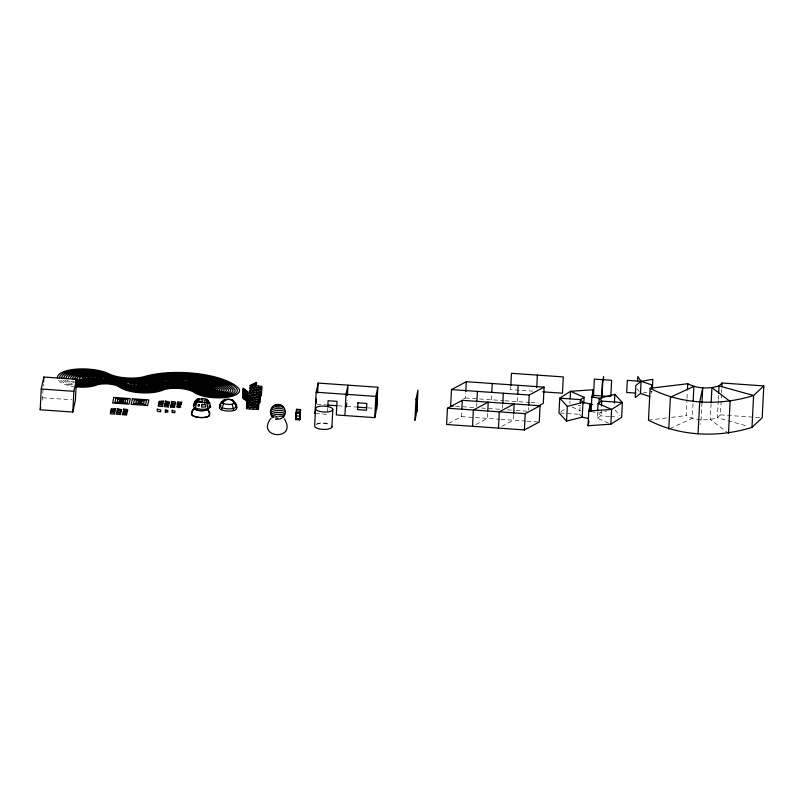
<?xml version="1.0" encoding="UTF-8"?>
<svg xmlns="http://www.w3.org/2000/svg" width="804" height="804" viewBox="0 0 804 804"><rect width="100%" height="100%" fill="white"/><g stroke="black" fill="none" stroke-linecap="round" stroke-linejoin="round"><path stroke-width="0.6" stroke-dasharray="4.02 3.01" d="M42.27 400.161L43.476 384.342M327.71 408.151L327.389 414.331L316.294 413.557M346.695 406.382L346.996 400.402M346.635 407.578L347.207 400.151M448.753 423.376L461.486 416.603L461.737 411.598M463.385 399.106L465.506 397.97L465.757 392.965M476.631 406.432L476.822 402.673M487.656 413.407L487.405 418.412L472.541 426.311M491.425 399.789L491.746 393.528M502.55 408.241L502.741 404.482M510.751 387.086L510.63 389.588L532.841 391.136M513.585 415.216L513.324 420.221L498.47 428.12M517.354 401.598L517.605 396.583M528.469 410.05L528.6 407.548M569.925 403.578L570.046 401.126M582.237 417.145L579.664 414.361L580.166 404.543M608.598 423.175L597.312 418.191L597.623 412.05M601.302 409.708L600.99 415.849L597.312 418.191M651.22 393.337L651.34 390.915M721.52 394.04L720.464 414.874L717.389 417.768C707.249 420.944 695.661 420.552 686.164 415.588L686.968 399.648M687.028 398.422L687.34 392.302M693.018 403.578L692.274 418.291L668.767 429.095M701.982 402.583L701.108 419.738L700.093 424.462M711.108 403.618L710.304 419.547L728.514 433.276M718.253 400.613L717.389 417.768L747.217 426.05M718.324 399.387L718.565 394.483M721.58 392.814L721.771 389.136M560.961 411.668L565.865 408.543M280.717 419.005L281.4 418.623M591.111 411.487L598.417 413.075L606.869 410.955M642.828 393.055L652.225 391.478M278.405 419.497L279.229 419.386M648.496 420.14L666.717 417.939M671.581 417.346L686.164 415.588M578.207 405.457L580.609 405.296M720.464 414.874L762.182 417.789M465.506 397.97L503.776 400.643M505.002 400.734L529.695 402.462M530.931 402.543L538.338 403.065M560.217 413.005L579.664 414.361M609.502 416.442L600.99 415.849L598.417 413.075M610.718 416.532L618.015 417.045M455.587 406.211L474.099 407.507M481.506 408.03L502.49 409.487M507.424 409.839L514.831 410.352M516.067 410.442L528.409 411.306M317.047 404.311L326.997 405.005M338.182 405.789L343.157 406.131M346.896 406.392L355.599 407.005M368.041 407.869L374.252 408.301M461.486 416.603L499.746 419.276M500.982 419.366L525.675 421.085M526.901 421.175L538.017 421.949M42.793 397.759L71.787 399.779M276.445 419.356A1.96 0.673 2.9 0 1 276.697 418.211A1.96 0.673 2.9 0 1 279.501 418.984A1.96 0.673 2.9 0 1 276.445 419.356L275.45 419.115A3.789 1.296 2.9 0 0 279.661 419.316A3.789 1.296 2.9 0 0 281.31 418.06M572.056 407.035L581.081 411.025M72.842 381.056L73.435 381.357A8.241 2.824 2.9 0 0 74.35 381.729M70.943 381.337L71.767 381.769A10.422 3.568 2.9 0 0 74.269 382.624M66.963 379.87L70.099 382.171A12.593 4.311 2.9 0 0 73.134 383.206M64.863 379.99L68.43 382.573A14.773 5.055 2.9 0 0 71.988 383.789M62.772 380.101L66.762 382.975A16.944 5.799 2.9 0 0 73.254 384.905M614.939 410.04L619.974 415.487M637.18 388.694L639.16 391.548M58.581 380.332A28.763 9.839 2.9 0 0 61.466 382.744A21.296 7.286 2.9 0 0 73.727 386.563M60.672 380.222A26.592 9.095 2.9 0 0 63.365 382.463L65.094 383.377A19.125 6.543 2.9 0 0 72.42 385.548M275.933 416.894A3.789 1.296 2.9 0 1 278.827 416.964M281.139 418.552A5.367 1.839 2.9 0 1 274.626 418.392M277.269 416.291A7.326 2.502 2.9 0 1 275.4 416.08M277.239 417.758A6.573 2.251 2.9 0 1 275.561 417.557M316.897 423.839A7.789 2.663 2.9 0 1 330.333 424.773M316.133 424.452A8.663 2.965 2.9 0 1 329.831 424.793"/><path stroke-width="1.21" d="M204.909 403.628L204.739 399.91L206.487 400.291L206.869 402.03M296.033 417.628L296.204 414.472L295.601 419.638L299.761 419.658L300.475 412.08L300.324 412.804L296.334 412.532L296.575 409.276L300.565 409.558L300.324 412.804M300.013 417.909L300.284 415.135M295.731 416.683L295.782 415.085L295.601 419.638L295.731 416.683L295.54 418.331L299.53 418.613L299.58 419.919L299.771 415.356L299.53 418.613L299.721 416.964M296.575 409.276L296.334 412.532M40.2 409.769L41.245 389.035L43.848 377.026L76.46 379.307L75.405 400.04L72.812 412.05L40.2 409.769L40.723 407.367M43.597 381.91L43.848 377.026M72.812 412.05L73.867 391.317L76.46 379.307M243.381 396.915L243.461 395.287M243.542 393.658L243.632 392.03M243.712 390.402L243.793 388.774M244.054 399.116L244.135 397.488M244.215 395.859L244.295 394.231M244.386 392.603L244.466 390.975M244.888 398.06L244.969 396.432M245.059 394.804L245.14 393.176M245.22 391.548L245.3 389.92M245.562 400.251L245.642 398.623M245.722 396.995L245.813 395.367M245.893 393.739L245.974 392.111M246.396 399.196L246.476 397.568M246.567 395.94L246.647 394.312M246.727 392.684L246.808 391.056M246.506 408.08L246.587 406.452M246.707 405.869L246.748 403.196M246.878 402.613L246.918 399.94M247.039 399.357L247.119 397.729M246.758 406.904L246.838 405.276M246.918 403.658L246.999 402.03M247.17 398.774L247.069 401.387L242.547 397.98L243.039 388.211L248.315 392.191L260.416 393.035L259.923 402.804L258.195 402.683M247.32 396.503L247.24 398.131L242.707 394.724M247.401 394.875L247.481 393.246M247.009 405.739L247.049 403.065M247.129 401.437L247.21 399.809L246.707 402.161L258.798 403.005M247.381 396.553L247.341 399.226L247.753 394.794L246.868 398.905L258.968 399.749L258.476 409.517L246.376 408.673L247.26 404.563M248.185 407.166L248.265 405.538M248.356 403.909L248.436 402.281M248.516 400.653L248.597 399.025M249.803 397.196L249.883 395.568M249.964 393.94L250.044 392.312M249.833 408.914L249.913 407.286M249.994 405.658L250.074 404.03M250.165 402.402L250.245 400.774M251.25 390.483L251.33 388.855M251.411 387.226L251.501 385.598M251.712 384.583L251.632 386.211L256.506 383.97M251.441 398.945L251.531 397.317M251.612 395.689L251.692 394.06M251.642 407.407L251.722 405.779M251.803 404.151L251.893 402.523M251.974 400.894L252.054 399.266M252.898 392.231L252.979 390.603M253.059 388.975L253.139 387.347M253.582 385.317L253.662 383.689M253.26 397.437L253.34 395.809M253.421 394.181L253.501 392.553M253.29 409.156L253.371 407.527M253.451 405.899L253.531 404.271M253.622 402.643L253.702 401.015M254.556 384.865L254.476 386.493L256.416 385.598L256.587 382.342L249.773 385.478L261.863 386.322L261.37 396.091M254.707 390.724L254.788 389.096M254.868 387.468L254.948 385.84M255.531 384.423L255.612 382.794M254.898 399.186L254.989 397.558M255.069 395.93L255.149 394.302M255.099 407.648L255.18 406.02M255.26 404.392L255.35 402.764M255.431 401.136L255.511 399.508M256.355 392.473L256.436 390.844M256.516 389.216L256.597 387.588M256.717 397.678L256.798 396.05M256.878 394.422L256.958 392.794M256.747 409.397L256.828 407.769M256.908 406.141L256.989 404.512M257.069 402.884L257.159 401.256M258.164 390.965L258.245 389.337M258.325 387.709L258.406 386.081M258.355 399.427L258.436 397.799M258.526 396.171L258.607 394.543M259.803 392.714L259.893 391.086M259.973 389.458L260.054 387.829M296.043 416.231L295.772 419.386L299.761 419.658L300.023 416.512M327.771 406.914L328.082 400.734L336.997 401.357L336.313 414.954L374.764 417.638L375.94 412.181L377.217 395.307L376.483 409.658L376.744 408.482L377.82 387.237L318.123 383.066L316.143 392.221L315.067 413.467L315.56 411.176M315.54 408.452L314.666 425.829A8.663 2.965 2.9 0 0 323.791 429.416A8.663 2.965 2.9 0 0 331.781 426.261M316.143 403.286L316.364 398.965M317.61 393.066L318.123 383.066M331.911 427.035L332.796 409.658A8.663 2.965 2.9 0 0 320.404 406.211A8.663 2.965 2.9 0 0 319.309 411.286A8.663 2.965 2.9 0 0 332.796 409.658M344.916 415.547L345.991 394.312L347.971 385.146L347.459 395.146M347.248 395.608L347.368 393.216L347.006 394.895M374.764 417.638L375.84 396.392L377.82 387.237M447.446 408.221L446.622 424.502L524.389 429.929L539.253 422.04L540.077 405.759L462.31 400.322L447.446 408.221L525.213 413.648L540.077 405.759M537.966 406.221L543.273 403.407L544.097 387.126L466.33 381.699L451.476 389.588L450.652 405.869L453.114 406.04M461.868 409.095L462.31 400.322M465.828 391.709L466.33 381.699M472.541 426.311L473.375 410.03L488.229 402.131L487.787 410.904M476.883 401.417L477.395 391.397M491.807 392.272L492.249 383.508M498.47 428.12L499.294 411.839L514.148 403.95L513.645 413.959M502.801 403.226L503.314 393.206M510.811 385.83L511.455 373.307L563.292 376.925L562.468 393.206L542.72 391.829M517.726 394.081L518.178 385.317M524.389 429.929L525.213 413.648M528.731 405.035L529.233 395.025L544.097 387.126M536.74 387.639L537.374 375.116M588.327 418.462L582.237 417.145L566.549 421.085L567.292 406.342L559.745 398.181L570.549 391.307L593.372 389.739L593 397.106M570.167 398.673L570.549 391.307L584.086 397.287L583.774 403.427M580.227 403.306L580.418 399.628L584.086 397.287M582.237 417.145L582.98 402.402L580.418 399.628L559.745 398.181L559.001 412.914L566.549 421.085M593.372 389.739L591.855 396.754L599.161 398.342L614.849 394.392L622.407 402.563L621.653 417.296L610.859 424.18L588.036 425.748L588.779 411.005L590.297 403.99L582.98 402.402L567.292 406.342M589.915 411.357L590.297 403.99M591.111 411.487L591.855 396.754M597.684 410.824L598.055 403.457L601.734 401.116L622.407 402.563L611.603 409.437L588.779 411.005M598.92 403.246L599.161 398.342L601.734 401.116L601.482 406.03M601.533 398.915L602.357 382.634L603.623 376.764L603.502 379.267M602.99 379.699L601.744 397.94M610.809 396.583L611.633 380.302L594.357 379.096L593.523 395.377L609.573 396.493M610.859 424.18L611.603 409.437L598.055 403.457M614.417 402.995L614.849 394.392M637.542 381.428L637.793 376.573L641.089 381.317L651.652 384.855L651.461 388.493M635.884 393.126L626.688 392.483L627.301 380.362L641.089 381.317L635.863 385.478L635.25 397.598L640.476 393.447L641.089 381.317L652.838 379.347L652.345 389.046M650.114 388.282L648.496 420.14C680.003 436.602 718.374 437.889 751.991 427.376L762.182 417.789L763.8 385.92L722.082 383.005L719.007 385.9C708.857 389.076 697.279 388.684 687.772 383.719L650.114 388.282C681.611 404.734 719.992 406.02 753.609 395.508L763.8 385.92M668.767 429.095L670.375 397.226L693.892 386.422L693.149 401.126M687.46 389.85L687.772 383.719M698.053 433.899L699.671 402.04L702.726 387.87L701.982 402.583M711.178 402.392L711.922 387.679L730.132 401.407L728.514 433.276M718.625 393.256L719.007 385.9L753.609 395.508L751.991 427.376M721.891 386.684L722.082 383.005M295.822 412.764L295.621 415.819L299.611 416.09L299.812 413.035L295.912 413.145M300.565 409.558L300.374 411.206L296.385 410.934M221.422 409.759L223.633 403.528M219.743 405.427L219.341 407.507A8.673 2.965 2.9 0 0 227.351 411.045A8.673 2.965 2.9 0 0 236.627 408.713L235.672 404.563L234.386 402.784A6.13 2.1 2.9 0 1 227.823 404.432A6.13 2.1 2.9 0 1 222.165 401.93L219.743 405.427A8.382 2.864 2.9 0 0 227.482 408.844A8.382 2.864 2.9 0 0 236.436 406.593M247.672 396.422L246.788 400.533L258.888 401.377M247.26 400.854L246.627 403.789L258.717 404.633M247.17 402.482L246.537 405.417L258.637 406.261M247.22 403.518L246.456 407.045L258.556 407.889M588.036 425.748L589.041 421.065M196.699 401.779L198.347 398.774L199.683 398.533L198.528 401.447L202.779 401.367L202.819 399.688L200.859 399.648L201.201 398.432A6.13 2.1 2.9 0 1 206.99 399.387L209.754 402.754L208.477 403.96L207.422 401.95L206.357 402.312A6.13 2.1 2.9 0 1 197.714 401.709L196.839 401.216L194.638 405.105A8.382 2.864 2.9 0 1 194.266 402.904L195.181 401.075L194.9 402.382L196.337 400.673A6.13 2.1 2.9 0 1 198.347 398.774M271.199 417.959C254.828 438.592 297.952 441.376 284.395 418.884M166.106 409.779L165.111 410.311L167.865 410.502L167.775 412.211L165.031 412.01L166.016 411.487M250.657 386.654L249.682 387.106L261.782 387.95M250.577 388.282L249.602 388.734L261.702 389.578M197.362 400.07L196.065 400.513L194.9 404.311A8.673 2.965 2.9 0 0 196.297 408.261A8.673 2.965 2.9 0 0 207.723 408.804L209.231 408.291L209.09 406.12L210.075 405.497L210.246 407.648L210.698 406.904L209.703 403.286M590.216 404.633L592.628 404.472M451.476 389.588L529.233 395.025M316.143 392.221L375.84 396.392M249.521 390.362L261.622 391.206M249.441 391.99L261.531 392.834M259.722 394.342L261.451 394.462M260.335 394.663L248.235 393.819L242.959 389.839M260.255 396.292L248.155 395.447L242.878 391.468M260.164 397.92L248.074 397.075L242.788 393.096M247.994 398.704L260.084 399.548M328.233 405.095L336.946 405.698M356.845 407.085L366.795 407.789M258.275 401.055L260.004 401.176M41.245 389.035L73.867 391.317M296.907 413.206L299.812 413.035M640.476 393.447L649.863 396.583M215.462 389.558L211.472 387.327A42.833 14.653 2.9 0 0 194.638 382.091L187.955 381.016L191.985 381.387A32.864 11.236 2.9 0 1 213.321 387.749L215.522 389.548M242.627 396.352L247.15 399.759M232.276 404.131L233.642 410.613M57.446 377.84A28.763 9.839 2.9 0 1 76.601 369.096A28.763 9.839 2.9 0 1 109.093 373.9A23.979 8.201 2.9 0 0 145.011 376.413A56.803 19.427 2.9 0 1 238.054 387.719A24.07 8.231 2.9 0 1 225.321 397.518A24.07 8.231 2.9 0 1 194.277 392.483A18.894 6.462 2.9 0 0 162.448 390.262A25.356 8.673 2.9 0 1 119.726 387.277A13.919 4.764 2.9 0 0 96.249 385.176A21.296 7.286 2.9 0 1 75.938 386.835M59.627 377.91A26.592 9.095 2.9 0 1 74.249 370.141A26.592 9.095 2.9 0 1 102.691 372.423L109.786 375.337A26.15 8.944 2.9 0 0 143.715 377.709L153.494 375.337A54.612 18.673 2.9 0 1 236.004 387.87A21.899 7.487 2.9 0 1 226.869 396.462A21.899 7.487 2.9 0 1 199.342 393.89L194.277 391.116A21.075 7.206 2.9 0 0 163.021 388.935L158.137 390.623A23.185 7.929 2.9 0 1 123.746 388.221L120.389 386.181A16.09 5.507 2.9 0 0 96.46 384.041L92.45 385.287A19.125 6.543 2.9 0 1 76.33 386.121M61.807 377.981A24.391 8.341 2.9 0 1 75.224 370.855A24.391 8.341 2.9 0 1 101.314 372.955L108.259 375.8A28.331 9.688 2.9 0 0 145.001 378.362L154.74 376.001A52.451 17.939 2.9 0 1 230.306 385.176L235.069 389.739A19.708 6.744 2.9 0 1 223.542 396.07A19.708 6.744 2.9 0 1 200.96 393.457L195.995 390.734A23.246 7.95 2.9 0 0 161.514 388.332L156.629 390.02A21.004 7.186 2.9 0 1 125.474 387.85L122.188 385.85A18.271 6.251 2.9 0 0 95.023 383.418L91.013 384.664A16.944 5.799 2.9 0 1 75.837 385.307M63.988 378.061A22.21 7.598 2.9 0 1 76.209 371.569A22.21 7.598 2.9 0 1 99.957 373.478L106.731 376.262A30.502 10.432 2.9 0 0 146.298 379.016L155.996 376.664A50.27 17.196 2.9 0 1 228.416 385.468L232.899 389.719A17.517 5.99 2.9 0 1 222.648 395.347A17.517 5.99 2.9 0 1 202.568 393.025L197.714 390.362A25.426 8.693 2.9 0 0 160.006 387.729L155.122 389.417A18.834 6.442 2.9 0 1 127.193 387.468L123.997 385.518A20.452 6.995 2.9 0 0 93.596 382.784L89.566 384.051A14.773 5.055 2.9 0 1 76.34 384.603M66.169 378.131A20.02 6.844 2.9 0 1 77.184 372.282A20.02 6.844 2.9 0 1 98.601 374.001L105.203 376.714A32.673 11.176 2.9 0 0 147.584 379.679L157.242 377.327A48.099 16.452 2.9 0 1 226.527 385.749L230.728 389.699A15.336 5.246 2.9 0 1 221.753 394.623A15.336 5.246 2.9 0 1 204.186 392.593L199.432 389.98A27.597 9.437 2.9 0 0 158.499 387.126L153.614 388.814A16.653 5.698 2.9 0 1 128.911 387.086L125.796 385.176A22.623 7.738 2.9 0 0 92.169 382.161L88.118 383.428A12.593 4.311 2.9 0 1 76.842 383.9M68.35 378.212A17.839 6.1 2.9 0 1 78.169 372.996A17.839 6.1 2.9 0 1 97.244 374.523L103.666 377.176A34.853 11.919 2.9 0 0 148.871 380.332L158.488 378.001A45.918 15.708 2.9 0 1 224.638 386.031L228.547 389.679A13.145 4.492 2.9 0 1 220.859 393.9A13.145 4.492 2.9 0 1 205.794 392.151L201.151 389.598A29.778 10.181 2.9 0 0 156.991 386.513L152.107 388.211A14.482 4.955 2.9 0 1 130.63 386.714L127.605 384.845A24.803 8.482 2.9 0 0 90.731 381.538L86.671 382.804A10.422 3.568 2.9 0 1 75.757 382.945M70.531 378.282A15.648 5.357 2.9 0 1 79.144 373.709A15.648 5.357 2.9 0 1 95.887 375.056L108.098 379.508L105.977 379.387A26.974 9.226 2.9 0 0 89.304 380.915L85.224 382.181A8.241 2.824 2.9 0 1 75.415 382.041M73.244 379.528A13.467 4.603 2.9 0 1 78.661 374.654A13.467 4.603 2.9 0 1 94.53 375.579L102.178 378.624L100.992 378.624A29.155 9.97 2.9 0 0 87.877 380.292L83.777 381.568A6.07 2.08 2.9 0 1 75.777 381.227M220.999 405.266A8.673 2.965 2.9 0 0 219.522 406.653A8.673 8.14 12.2 0 1 228.577 399.116A8.673 8.14 12.2 0 1 236.808 407.859A8.673 2.965 2.9 0 0 235.964 406.311M222.788 403.276A6.13 5.759 12.2 0 1 234.597 404.1M224.205 399.9A8.673 1.879 65.2 0 1 225.813 399.98M231.924 400.412A8.673 1.085 -57.7 0 1 232.848 400.503M282.907 416.894A5.367 1.839 2.9 0 1 282.707 417.839M272.817 417.588A5.367 1.839 2.9 0 1 272.576 416.181M282.204 405.919A5.367 1.839 2.9 0 1 281.289 408.563A5.367 1.839 2.9 0 1 273.551 407.668A5.367 1.839 2.9 0 1 275.822 405.176M279.913 405.276A5.367 1.839 2.9 0 1 281.159 405.548M283.048 407.166A6.573 2.251 2.9 0 1 282.777 410.191A6.573 2.251 2.9 0 1 273.933 409.97A6.573 2.251 2.9 0 1 272.646 406.904M285.179 409.98A7.326 2.502 2.9 0 1 276.506 412.522A7.326 2.502 2.9 0 1 271.933 408.452M284.716 411.145A7.588 2.593 2.9 0 1 278.335 414.583A7.588 2.593 2.9 0 1 270.737 410.794M284.988 413.668A7.326 2.502 2.9 0 1 279.179 416.341M275.4 416.08A7.326 2.502 2.9 0 1 270.888 412.683M284.164 415.397A6.573 2.251 2.9 0 1 282.003 417.427M274.023 417.226A6.573 2.251 2.9 0 1 271.521 414.512M206.99 399.387A8.673 6.08 -66.2 0 1 208.497 402.603M195.503 407.95A8.673 6.08 -66.2 0 1 197.714 401.709M206.357 402.312A8.673 5.437 75.9 0 1 207.723 408.804M194.699 408.221A8.784 8.241 12.2 0 0 191.844 413.859A8.814 3.015 2.9 0 0 199.985 417.447A8.814 3.015 2.9 0 0 209.402 415.085M207.09 409.085A8.784 8.241 12.2 0 1 209.341 415.095M207.141 409.085A6.241 2.141 2.9 0 1 200.467 410.764A6.241 2.141 2.9 0 1 194.699 408.221M157.303 409.166L157.222 410.874L157.956 411.517L160.71 411.708L160.79 410.01L157.303 409.166M172.307 410.211L172.096 412.512L174.85 412.703L174.93 410.995L172.187 410.804L172.307 410.211M357.931 402.814L357.589 409.618L366.503 410.241L366.855 403.437L357.931 402.814M416 399.196L414.924 420.442L416.11 414.985L417.376 398.111L416.653 412.472L416.904 411.286L417.979 390.041L416 399.196M201.724 404.774L201.553 407.025L205.814 406.945L205.533 404.693L201.724 404.774M199.342 404.894L199.101 406.271L197.965 406.02L198.327 404.673L199.342 404.894M191.694 411.608L191.412 414.593A9.397 3.216 2.9 0 0 199.945 417.577A9.397 3.216 2.9 0 0 209.492 415.849L209.784 412.864L207.613 408.814L207.271 409.357A6.713 2.291 2.9 0 1 200.447 410.583A6.713 2.291 2.9 0 1 194.357 408.452L194.256 407.879L191.694 411.608M110.61 412.382L110.289 413.849L114.61 414.15L114.932 412.683L110.61 412.382M111.052 410.331L110.731 411.799L115.213 411.367L115.374 410.633L111.052 410.331M111.334 409.005L111.183 409.738L113.344 409.889L115.655 409.306L115.816 408.573L111.334 409.005M113.826 397.457L112.63 403.035L129.042 404.181L130.248 398.603L113.826 397.457M115.836 398.342L114.942 402.452L127.042 403.296L127.926 399.186L115.836 398.342M117.836 399.226L117.263 401.869L125.042 402.412L125.615 399.769L117.836 399.226M116.66 412.804L116.339 414.271L120.66 414.573L119.655 414.13L120.982 413.105L116.66 412.804M117.103 410.754L116.942 411.487A2.171 0.744 2.9 0 0 118.942 412.372A2.171 0.744 2.9 0 0 121.263 411.789L121.424 411.055L117.103 410.754M117.545 408.693L117.384 409.427A2.171 0.744 2.9 0 0 119.384 410.311A2.171 0.744 2.9 0 0 121.705 409.728L117.545 408.693M119.836 400.111L119.585 401.286L123.042 401.528L123.293 400.352L119.836 400.111M123.595 409.115L123.434 409.849A2.171 0.744 2.9 0 0 125.434 410.733L127.595 410.884L127.756 410.151A2.171 0.744 2.9 0 0 125.756 409.266L123.595 409.115M123.906 413.758L122.389 414.693L126.71 414.995L125.635 413.879L127.022 413.527L122.71 413.226L123.906 413.758M132.409 398.754L131.203 404.332L147.624 405.477L148.82 399.9L132.409 398.754M134.409 399.638L133.524 403.749L145.614 404.593L146.509 400.482L134.409 399.638M136.409 400.523L135.846 403.166L143.614 403.708L144.187 401.065L136.409 400.523M138.409 401.407L138.157 402.583L141.615 402.824L141.866 401.648L138.409 401.407M158.539 404.754L158.227 406.221L162.549 406.522L162.86 405.055L158.539 404.754M158.991 402.703L158.669 404.161L163.152 403.739L163.302 403.005L158.991 402.703M159.272 401.377L159.112 402.111L161.272 402.261L163.594 401.678L163.745 400.945L159.272 401.377M164.589 405.176L164.277 406.643L168.599 406.945L167.594 406.502L168.91 405.477L164.589 405.176M165.031 403.126L164.88 403.859A2.171 0.744 2.9 0 0 166.88 404.744A2.171 0.744 2.9 0 0 169.192 404.161L169.353 403.427L165.031 403.126M165.473 401.065L165.322 401.799A2.171 0.744 2.9 0 0 167.322 402.683A2.171 0.744 2.9 0 0 169.644 402.1L165.473 401.065M171.523 401.487L171.363 402.221A2.171 0.744 2.9 0 0 173.373 403.106L175.533 403.256L175.684 402.523A2.171 0.744 2.9 0 0 173.684 401.638L171.523 401.487M171.845 406.131L170.327 407.065L174.639 407.367L173.443 406.834L174.96 405.899L170.639 405.598L171.845 406.131M178.136 402.693L177.262 403.377L181.573 403.678L181.021 402.894L181.895 402.211L177.573 401.91L178.136 402.693M178.85 406.171L176.528 406.754L178.528 407.638L180.85 407.055L178.85 406.171M82.631 377.578L84.963 377.207L82.631 377.578M144.77 385.116L144.569 385.186A3.598 1.226 2.9 0 1 141.805 385.407L141.263 385.357L144.77 385.116M150.961 384.101L146.077 385.789A5.779 1.98 2.9 0 1 137.504 385.196L137.283 384.794A43.547 14.894 2.9 0 0 154.026 382.955L163.473 380.664A37.215 12.733 2.9 0 1 217.09 387.176L219.864 389.598A4.402 1.507 2.9 0 1 217.291 391.005A4.402 1.507 2.9 0 1 212.236 390.422L208.035 388.091A38.481 13.155 2.9 0 0 150.961 384.101M152.469 384.704L147.584 386.392A7.95 2.724 2.9 0 1 135.786 385.568L133.343 384.061L136.831 384.051A41.376 14.15 2.9 0 0 152.74 382.302L162.227 379.99A39.396 13.477 2.9 0 1 218.979 386.885L222.035 389.618A6.593 2.251 2.9 0 1 218.185 391.729A6.593 2.251 2.9 0 1 210.628 390.855L206.306 388.463A36.301 12.412 2.9 0 0 152.469 384.704M153.976 385.307L149.092 387.005A10.13 3.467 2.9 0 1 134.067 385.95L129.233 383.247L130.891 383.317A39.195 13.407 2.9 0 0 151.453 381.649L160.981 379.327A41.567 14.221 2.9 0 1 220.869 386.603L224.205 389.638A8.774 3.005 2.9 0 1 219.07 392.452A8.774 3.005 2.9 0 1 209.02 391.287L204.588 388.845A34.13 11.668 2.9 0 0 153.976 385.307M155.484 385.91L150.599 387.608A12.301 4.211 2.9 0 1 132.348 386.332L123.665 382.161L125.494 382.332A37.024 12.663 2.9 0 0 150.167 380.985L159.735 378.664A43.748 14.964 2.9 0 1 222.758 386.322L226.376 389.659A10.965 3.749 2.9 0 1 219.964 393.176A10.965 3.749 2.9 0 1 207.402 391.719L202.869 389.226A31.949 10.924 2.9 0 0 155.484 385.91M80.631 379.327L79.536 379.176A6.904 2.362 2.9 0 1 82.309 376.674A6.904 2.362 2.9 0 1 90.45 377.156L80.631 379.327M82.189 379.91L80.892 380.322A1.719 0.583 2.9 0 1 78.621 380.232L77.445 379.297A9.095 3.105 2.9 0 1 81.093 376.001A9.095 3.105 2.9 0 1 91.807 376.624L94.068 377.518L82.189 379.91M83.757 380.503L82.34 380.945A3.889 1.337 2.9 0 1 76.762 380.553L75.345 379.408A11.276 3.859 2.9 0 1 79.877 375.327A11.276 3.859 2.9 0 1 93.174 376.101L97.887 378.031L83.757 380.503M180.94 404.523L179.131 404.854L180.548 405.477A2.171 0.744 2.9 0 1 177.433 405.236A2.171 0.744 2.9 0 1 177.865 404.191A2.171 0.744 2.9 0 1 180.94 404.523M169.744 380.543L167.734 380.855L173.775 380.754A40.652 13.909 2.9 0 1 209.754 387.709L213.854 389.99A2.221 0.764 2.9 0 0 216.397 390.282A2.221 0.764 2.9 0 0 217.693 389.578L215.201 387.458A35.044 11.99 2.9 0 0 169.744 380.543M171.865 404.985A2.171 0.744 2.9 0 0 175.242 404.583A2.171 0.744 2.9 0 0 172.136 403.719A2.171 0.744 2.9 0 0 171.865 404.985M123.937 412.613A2.171 0.744 2.9 0 0 127.313 412.211A2.171 0.744 2.9 0 0 124.208 411.346A2.171 0.744 2.9 0 0 123.937 412.613M277.139 405.598A1.96 0.673 2.9 0 0 280.204 405.236A1.96 0.673 2.9 0 0 277.39 404.452A1.96 0.673 2.9 0 0 277.139 405.598M276.073 406.784A3.789 1.296 2.9 0 0 281.983 406.07A3.789 1.296 2.9 0 0 276.556 404.563A3.789 1.296 2.9 0 0 276.073 406.784"/></g></svg>
